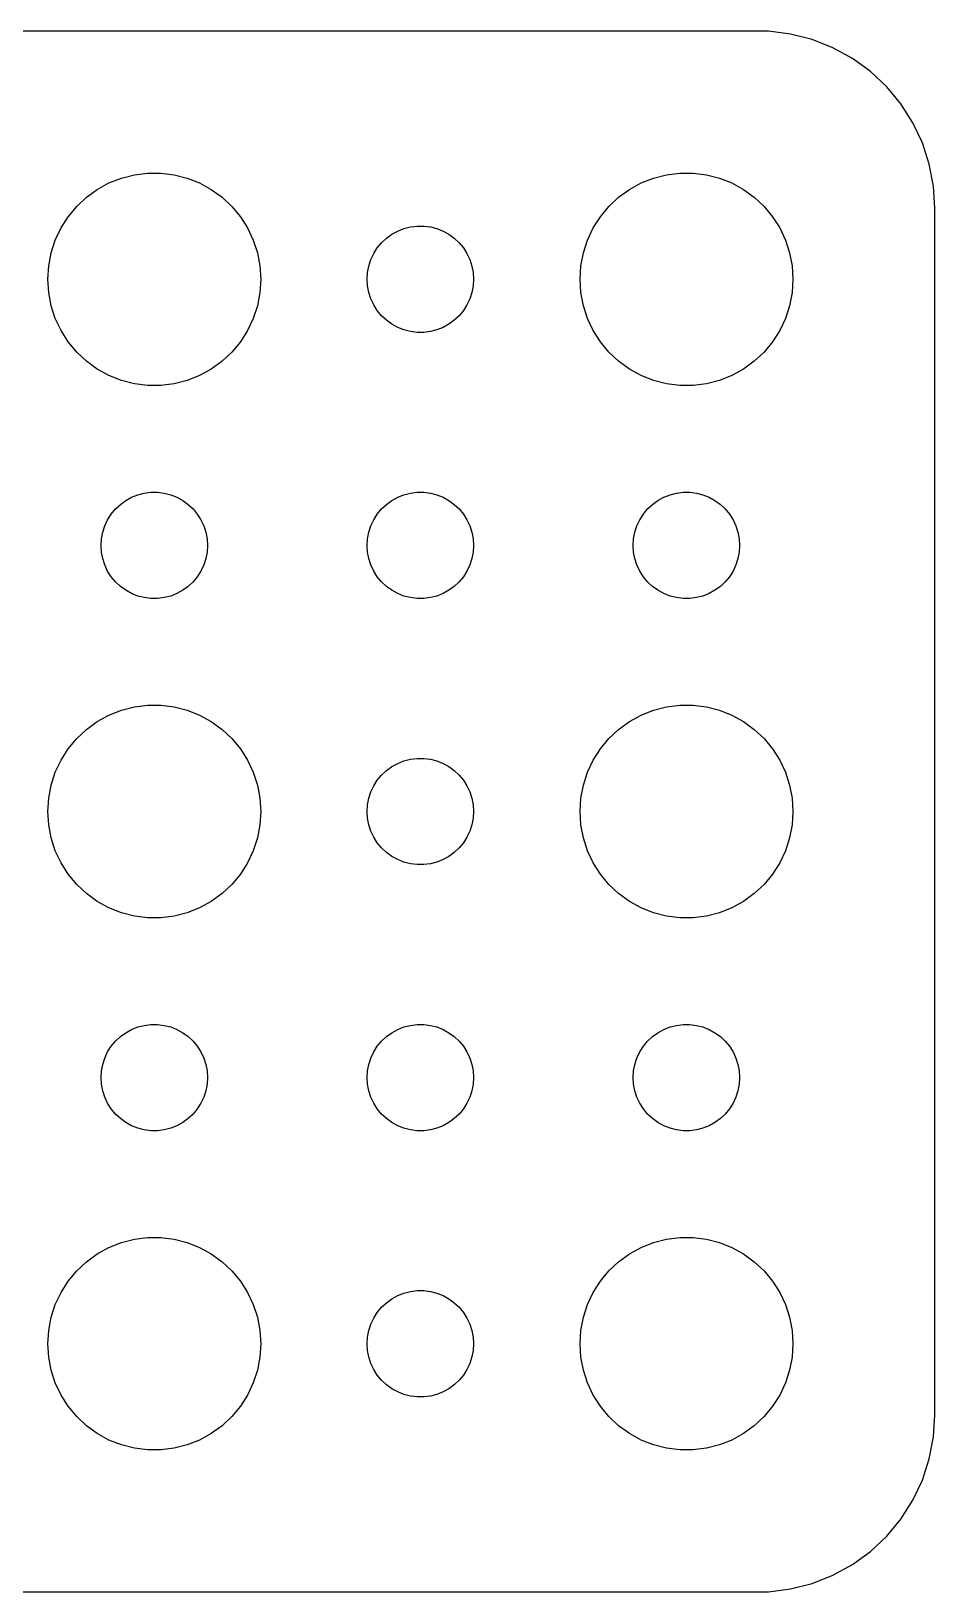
# Model space of a CAD drawing. Header units: metres. Extents: x -44 to 44, y 248 to 508.
# Drawn here: x 19.03 to 44.5, y 356.01 to 399.99 of the extents above; entities that cross this region are included whole.
import ezdxf

# ---------------------------------------------------------------- set-up
doc = ezdxf.new("R2010")
doc.units = ezdxf.units.M

msp = doc.modelspace()

# ---------------------------------------------------------------- linework, layer by layer
for p, q in [((39.8139, 399.99), (-39.8139, 399.99)), ((40.4369, 399.911), (39.8139, 399.99)), ((41.0451, 399.755), (40.4369, 399.911)), ((41.6289, 399.524), (41.0451, 399.755)), ((42.1791, 399.222), (41.6289, 399.524)), ((42.6871, 398.853), (42.1791, 399.222)), ((43.1448, 398.423), (42.6871, 398.853)), ((43.5451, 397.939), (43.1448, 398.423)), ((43.8815, 397.409), (43.5451, 397.939)), ((44.1489, 396.841), (43.8815, 397.409)), ((44.3429, 396.243), (44.1489, 396.841)), ((21.2227, 395.714), (21.5729, 395.853)), ((21.5729, 395.853), (21.9379, 395.947)), ((21.9379, 395.947), (22.3116, 395.994)), ((22.3116, 395.994), (22.6884, 395.994)), ((22.6884, 395.994), (23.0621, 395.947)), ((23.0621, 395.947), (23.427, 395.853)), ((23.427, 395.853), (23.7773, 395.714)), ((36.2227, 395.714), (36.5729, 395.853)), ((36.5729, 395.853), (36.9379, 395.947)), ((36.9379, 395.947), (37.3116, 395.994)), ((37.3116, 395.994), (37.6884, 395.994)), ((37.6884, 395.994), (38.0621, 395.947)), ((38.0621, 395.947), (38.427, 395.853)), ((38.427, 395.853), (38.7773, 395.714)), ((44.4606, 395.627), (44.3429, 396.243)), ((20.5877, 395.312), (20.8925, 395.533)), ((20.8925, 395.533), (21.2227, 395.714)), ((23.7773, 395.714), (24.1075, 395.533)), ((24.1075, 395.533), (24.4123, 395.312)), ((35.5877, 395.312), (35.8925, 395.533)), ((35.8925, 395.533), (36.2227, 395.714)), ((38.7773, 395.714), (39.1075, 395.533)), ((39.1075, 395.533), (39.4123, 395.312)), ((44.5, 395), (44.4606, 395.627)), ((20.0729, 394.763), (20.3131, 395.054)), ((20.3131, 395.054), (20.5877, 395.312)), ((24.4123, 395.312), (24.6869, 395.054)), ((24.6869, 395.054), (24.927, 394.763)), ((35.0729, 394.763), (35.3131, 395.054)), ((35.3131, 395.054), (35.5877, 395.312)), ((39.4123, 395.312), (39.6869, 395.054)), ((39.6869, 395.054), (39.927, 394.763)), ((44.5, 361), (44.5, 395)), ((19.8711, 394.445), (20.0729, 394.763)), ((24.927, 394.763), (25.1289, 394.445)), ((34.8711, 394.445), (35.0729, 394.763)), ((39.927, 394.763), (40.1289, 394.445)), ((19.5942, 393.746), (19.7107, 394.104)), ((19.7107, 394.104), (19.8711, 394.445)), ((25.1289, 394.445), (25.2893, 394.104)), ((25.2893, 394.104), (25.4057, 393.746)), ((28.9065, 394.027), (29.0439, 394.156)), ((29.0439, 394.156), (29.1963, 394.266)), ((29.1963, 394.266), (29.3613, 394.357)), ((29.3613, 394.357), (29.5365, 394.427)), ((29.5365, 394.427), (29.7189, 394.473)), ((29.7189, 394.473), (29.9058, 394.497)), ((29.9058, 394.497), (30.0942, 394.497)), ((30.0942, 394.497), (30.2811, 394.473)), ((30.2811, 394.473), (30.4635, 394.427)), ((30.4635, 394.427), (30.6387, 394.357)), ((30.6387, 394.357), (30.8037, 394.266)), ((30.8037, 394.266), (30.9561, 394.156)), ((30.9561, 394.156), (31.0934, 394.027)), ((34.5942, 393.746), (34.7107, 394.104)), ((34.7107, 394.104), (34.8711, 394.445)), ((40.1289, 394.445), (40.2893, 394.104)), ((40.2893, 394.104), (40.4057, 393.746)), ((19.5237, 393.376), (19.5942, 393.746)), ((25.4057, 393.746), (25.4763, 393.376)), ((28.6053, 393.552), (28.6855, 393.723)), ((28.6855, 393.723), (28.7865, 393.882)), ((28.7865, 393.882), (28.9065, 394.027)), ((31.0934, 394.027), (31.2135, 393.882)), ((31.2135, 393.882), (31.3145, 393.723)), ((31.3145, 393.723), (31.3947, 393.552)), ((34.5237, 393.376), (34.5942, 393.746)), ((40.4057, 393.746), (40.4763, 393.376)), ((19.5, 393), (19.5237, 393.376)), ((25.4763, 393.376), (25.5, 393)), ((28.5, 393), (28.5118, 393.188)), ((28.5118, 393.188), (28.5471, 393.373)), ((28.5471, 393.373), (28.6053, 393.552)), ((31.3947, 393.552), (31.4529, 393.373)), ((31.4529, 393.373), (31.4882, 393.188)), ((31.4882, 393.188), (31.5, 393)), ((34.5, 393), (34.5237, 393.376)), ((40.4763, 393.376), (40.5, 393)), ((19.5237, 392.624), (19.5, 393)), ((25.5, 393), (25.4763, 392.624)), ((28.5118, 392.812), (28.5, 393)), ((28.5471, 392.627), (28.5118, 392.812)), ((31.4882, 392.812), (31.4529, 392.627)), ((31.5, 393), (31.4882, 392.812)), ((34.5237, 392.624), (34.5, 393)), ((40.5, 393), (40.4763, 392.624)), ((19.5942, 392.254), (19.5237, 392.624)), ((25.4763, 392.624), (25.4057, 392.254)), ((28.6053, 392.448), (28.5471, 392.627)), ((28.6855, 392.277), (28.6053, 392.448)), ((31.3947, 392.448), (31.3145, 392.277)), ((31.4529, 392.627), (31.3947, 392.448)), ((34.5942, 392.254), (34.5237, 392.624)), ((40.4763, 392.624), (40.4057, 392.254)), ((19.7107, 391.896), (19.5942, 392.254)), ((19.8711, 391.555), (19.7107, 391.896)), ((25.2893, 391.896), (25.1289, 391.555)), ((25.4057, 392.254), (25.2893, 391.896)), ((28.7865, 392.118), (28.6855, 392.277)), ((28.9065, 391.973), (28.7865, 392.118)), ((29.0439, 391.844), (28.9065, 391.973)), ((31.0934, 391.973), (30.9561, 391.844)), ((31.2135, 392.118), (31.0934, 391.973)), ((31.3145, 392.277), (31.2135, 392.118)), ((34.7107, 391.896), (34.5942, 392.254)), ((34.8711, 391.555), (34.7107, 391.896)), ((40.2893, 391.896), (40.1289, 391.555)), ((40.4057, 392.254), (40.2893, 391.896)), ((20.0729, 391.237), (19.8711, 391.555)), ((25.1289, 391.555), (24.927, 391.237)), ((29.1963, 391.734), (29.0439, 391.844)), ((29.3613, 391.643), (29.1963, 391.734)), ((29.5365, 391.573), (29.3613, 391.643)), ((29.7189, 391.527), (29.5365, 391.573)), ((29.9058, 391.503), (29.7189, 391.527)), ((30.0942, 391.503), (29.9058, 391.503)), ((30.2811, 391.527), (30.0942, 391.503)), ((30.4635, 391.573), (30.2811, 391.527)), ((30.6387, 391.643), (30.4635, 391.573)), ((30.8037, 391.734), (30.6387, 391.643)), ((30.9561, 391.844), (30.8037, 391.734)), ((35.0729, 391.237), (34.8711, 391.555)), ((40.1289, 391.555), (39.927, 391.237)), ((20.3131, 390.946), (20.0729, 391.237)), ((24.927, 391.237), (24.6869, 390.946)), ((35.3131, 390.946), (35.0729, 391.237)), ((39.927, 391.237), (39.6869, 390.946)), ((20.5877, 390.688), (20.3131, 390.946)), ((20.8925, 390.467), (20.5877, 390.688)), ((24.4123, 390.688), (24.1075, 390.467)), ((24.6869, 390.946), (24.4123, 390.688)), ((35.5877, 390.688), (35.3131, 390.946)), ((35.8925, 390.467), (35.5877, 390.688)), ((39.4123, 390.688), (39.1075, 390.467)), ((39.6869, 390.946), (39.4123, 390.688)), ((21.2227, 390.286), (20.8925, 390.467)), ((21.5729, 390.147), (21.2227, 390.286)), ((21.9379, 390.053), (21.5729, 390.147)), ((23.427, 390.147), (23.0621, 390.053)), ((23.7773, 390.286), (23.427, 390.147)), ((24.1075, 390.467), (23.7773, 390.286)), ((36.2227, 390.286), (35.8925, 390.467)), ((36.5729, 390.147), (36.2227, 390.286)), ((36.9379, 390.053), (36.5729, 390.147)), ((38.427, 390.147), (38.0621, 390.053)), ((38.7773, 390.286), (38.427, 390.147)), ((39.1075, 390.467), (38.7773, 390.286)), ((22.3116, 390.006), (21.9379, 390.053)), ((22.6884, 390.006), (22.3116, 390.006)), ((23.0621, 390.053), (22.6884, 390.006)), ((37.3116, 390.006), (36.9379, 390.053)), ((37.6884, 390.006), (37.3116, 390.006)), ((38.0621, 390.053), (37.6884, 390.006)), ((21.4065, 386.527), (21.5439, 386.656)), ((21.5439, 386.656), (21.6963, 386.766)), ((21.6963, 386.766), (21.8613, 386.857)), ((21.8613, 386.857), (22.0365, 386.927)), ((22.0365, 386.927), (22.2189, 386.973)), ((22.2189, 386.973), (22.4058, 386.997)), ((22.4058, 386.997), (22.5942, 386.997)), ((22.5942, 386.997), (22.7811, 386.973)), ((22.7811, 386.973), (22.9635, 386.927)), ((22.9635, 386.927), (23.1387, 386.857)), ((23.1387, 386.857), (23.3037, 386.766)), ((23.3037, 386.766), (23.4561, 386.656)), ((23.4561, 386.656), (23.5934, 386.527)), ((28.9065, 386.527), (29.0439, 386.656)), ((29.0439, 386.656), (29.1963, 386.766)), ((29.1963, 386.766), (29.3613, 386.857)), ((29.3613, 386.857), (29.5365, 386.927)), ((29.5365, 386.927), (29.7189, 386.973)), ((29.7189, 386.973), (29.9058, 386.997)), ((29.9058, 386.997), (30.0942, 386.997)), ((30.0942, 386.997), (30.2811, 386.973)), ((30.2811, 386.973), (30.4635, 386.927)), ((30.4635, 386.927), (30.6387, 386.857)), ((30.6387, 386.857), (30.8037, 386.766)), ((30.8037, 386.766), (30.9561, 386.656)), ((30.9561, 386.656), (31.0934, 386.527)), ((36.4065, 386.527), (36.5439, 386.656)), ((36.5439, 386.656), (36.6963, 386.766)), ((36.6963, 386.766), (36.8613, 386.857)), ((36.8613, 386.857), (37.0365, 386.927)), ((37.0365, 386.927), (37.2189, 386.973)), ((37.2189, 386.973), (37.4058, 386.997)), ((37.4058, 386.997), (37.5942, 386.997)), ((37.5942, 386.997), (37.7811, 386.973)), ((37.7811, 386.973), (37.9635, 386.927)), ((37.9635, 386.927), (38.1387, 386.857)), ((38.1387, 386.857), (38.3037, 386.766)), ((38.3037, 386.766), (38.4561, 386.656)), ((38.4561, 386.656), (38.5934, 386.527)), ((21.1053, 386.052), (21.1855, 386.223)), ((21.1855, 386.223), (21.2865, 386.382)), ((21.2865, 386.382), (21.4065, 386.527)), ((23.5934, 386.527), (23.7135, 386.382)), ((23.7135, 386.382), (23.8145, 386.223)), ((23.8145, 386.223), (23.8947, 386.052)), ((28.6053, 386.052), (28.6855, 386.223)), ((28.6855, 386.223), (28.7865, 386.382)), ((28.7865, 386.382), (28.9065, 386.527)), ((31.0934, 386.527), (31.2135, 386.382)), ((31.2135, 386.382), (31.3145, 386.223)), ((31.3145, 386.223), (31.3947, 386.052)), ((36.1053, 386.052), (36.1855, 386.223)), ((36.1855, 386.223), (36.2865, 386.382)), ((36.2865, 386.382), (36.4065, 386.527)), ((38.5934, 386.527), (38.7135, 386.382)), ((38.7135, 386.382), (38.8145, 386.223)), ((38.8145, 386.223), (38.8947, 386.052)), ((21.0118, 385.688), (21.0471, 385.873)), ((21.0471, 385.873), (21.1053, 386.052)), ((23.8947, 386.052), (23.9529, 385.873)), ((23.9529, 385.873), (23.9882, 385.688)), ((28.5118, 385.688), (28.5471, 385.873)), ((28.5471, 385.873), (28.6053, 386.052)), ((31.3947, 386.052), (31.4529, 385.873)), ((31.4529, 385.873), (31.4882, 385.688)), ((36.0118, 385.688), (36.0471, 385.873)), ((36.0471, 385.873), (36.1053, 386.052)), ((38.8947, 386.052), (38.9529, 385.873)), ((38.9529, 385.873), (38.9882, 385.688)), ((21, 385.5), (21.0118, 385.688)), ((21.0118, 385.312), (21, 385.5)), ((21.0471, 385.127), (21.0118, 385.312)), ((23.9882, 385.312), (23.9529, 385.127)), ((23.9882, 385.688), (24, 385.5)), ((24, 385.5), (23.9882, 385.312)), ((28.5, 385.5), (28.5118, 385.688)), ((28.5118, 385.312), (28.5, 385.5)), ((28.5471, 385.127), (28.5118, 385.312)), ((31.4882, 385.312), (31.4529, 385.127)), ((31.4882, 385.688), (31.5, 385.5)), ((31.5, 385.5), (31.4882, 385.312)), ((36, 385.5), (36.0118, 385.688)), ((36.0118, 385.312), (36, 385.5)), ((36.0471, 385.127), (36.0118, 385.312)), ((38.9882, 385.312), (38.9529, 385.127)), ((38.9882, 385.688), (39, 385.5)), ((39, 385.5), (38.9882, 385.312)), ((21.1053, 384.948), (21.0471, 385.127)), ((21.1855, 384.777), (21.1053, 384.948)), ((23.8947, 384.948), (23.8145, 384.777)), ((23.9529, 385.127), (23.8947, 384.948)), ((28.6053, 384.948), (28.5471, 385.127)), ((28.6855, 384.777), (28.6053, 384.948)), ((31.3947, 384.948), (31.3145, 384.777)), ((31.4529, 385.127), (31.3947, 384.948)), ((36.1053, 384.948), (36.0471, 385.127)), ((36.1855, 384.777), (36.1053, 384.948)), ((38.8947, 384.948), (38.8145, 384.777)), ((38.9529, 385.127), (38.8947, 384.948)), ((21.2865, 384.618), (21.1855, 384.777)), ((21.4065, 384.473), (21.2865, 384.618)), ((21.5439, 384.344), (21.4065, 384.473)), ((23.5934, 384.473), (23.4561, 384.344)), ((23.7135, 384.618), (23.5934, 384.473)), ((23.8145, 384.777), (23.7135, 384.618)), ((28.7865, 384.618), (28.6855, 384.777)), ((28.9065, 384.473), (28.7865, 384.618)), ((29.0439, 384.344), (28.9065, 384.473)), ((31.0934, 384.473), (30.9561, 384.344)), ((31.2135, 384.618), (31.0934, 384.473)), ((31.3145, 384.777), (31.2135, 384.618)), ((36.2865, 384.618), (36.1855, 384.777)), ((36.4065, 384.473), (36.2865, 384.618)), ((36.5439, 384.344), (36.4065, 384.473)), ((38.5934, 384.473), (38.4561, 384.344)), ((38.7135, 384.618), (38.5934, 384.473)), ((38.8145, 384.777), (38.7135, 384.618)), ((21.6963, 384.234), (21.5439, 384.344)), ((21.8613, 384.143), (21.6963, 384.234)), ((22.0365, 384.073), (21.8613, 384.143)), ((22.2189, 384.027), (22.0365, 384.073)), ((22.4058, 384.003), (22.2189, 384.027)), ((22.5942, 384.003), (22.4058, 384.003)), ((22.7811, 384.027), (22.5942, 384.003)), ((22.9635, 384.073), (22.7811, 384.027)), ((23.1387, 384.143), (22.9635, 384.073)), ((23.3037, 384.234), (23.1387, 384.143)), ((23.4561, 384.344), (23.3037, 384.234)), ((29.1963, 384.234), (29.0439, 384.344)), ((29.3613, 384.143), (29.1963, 384.234)), ((29.5365, 384.073), (29.3613, 384.143)), ((29.7189, 384.027), (29.5365, 384.073)), ((29.9058, 384.003), (29.7189, 384.027)), ((30.0942, 384.003), (29.9058, 384.003)), ((30.2811, 384.027), (30.0942, 384.003)), ((30.4635, 384.073), (30.2811, 384.027)), ((30.6387, 384.143), (30.4635, 384.073)), ((30.8037, 384.234), (30.6387, 384.143)), ((30.9561, 384.344), (30.8037, 384.234)), ((36.6963, 384.234), (36.5439, 384.344)), ((36.8613, 384.143), (36.6963, 384.234)), ((37.0365, 384.073), (36.8613, 384.143)), ((37.2189, 384.027), (37.0365, 384.073)), ((37.4058, 384.003), (37.2189, 384.027)), ((37.5942, 384.003), (37.4058, 384.003)), ((37.7811, 384.027), (37.5942, 384.003)), ((37.9635, 384.073), (37.7811, 384.027)), ((38.1387, 384.143), (37.9635, 384.073)), ((38.3037, 384.234), (38.1387, 384.143)), ((38.4561, 384.344), (38.3037, 384.234)), ((21.5729, 380.853), (21.9379, 380.947)), ((21.9379, 380.947), (22.3116, 380.994)), ((22.3116, 380.994), (22.6884, 380.994)), ((22.6884, 380.994), (23.0621, 380.947)), ((23.0621, 380.947), (23.427, 380.853)), ((36.5729, 380.853), (36.9379, 380.947)), ((36.9379, 380.947), (37.3116, 380.994)), ((37.3116, 380.994), (37.6884, 380.994)), ((37.6884, 380.994), (38.0621, 380.947)), ((38.0621, 380.947), (38.427, 380.853)), ((20.5877, 380.312), (20.8925, 380.533)), ((20.8925, 380.533), (21.2227, 380.714)), ((21.2227, 380.714), (21.5729, 380.853)), ((23.427, 380.853), (23.7773, 380.714)), ((23.7773, 380.714), (24.1075, 380.533)), ((24.1075, 380.533), (24.4123, 380.312)), ((35.5877, 380.312), (35.8925, 380.533)), ((35.8925, 380.533), (36.2227, 380.714)), ((36.2227, 380.714), (36.5729, 380.853)), ((38.427, 380.853), (38.7773, 380.714)), ((38.7773, 380.714), (39.1075, 380.533)), ((39.1075, 380.533), (39.4123, 380.312)), ((20.0729, 379.763), (20.3131, 380.054)), ((20.3131, 380.054), (20.5877, 380.312)), ((24.4123, 380.312), (24.6869, 380.054)), ((24.6869, 380.054), (24.927, 379.763)), ((35.0729, 379.763), (35.3131, 380.054)), ((35.3131, 380.054), (35.5877, 380.312)), ((39.4123, 380.312), (39.6869, 380.054)), ((39.6869, 380.054), (39.927, 379.763)), ((19.8711, 379.445), (20.0729, 379.763)), ((24.927, 379.763), (25.1289, 379.445)), ((34.8711, 379.445), (35.0729, 379.763)), ((39.927, 379.763), (40.1289, 379.445)), ((19.7107, 379.104), (19.8711, 379.445)), ((25.1289, 379.445), (25.2893, 379.104)), ((28.9065, 379.027), (29.0439, 379.156)), ((29.0439, 379.156), (29.1963, 379.266)), ((29.1963, 379.266), (29.3613, 379.357)), ((29.3613, 379.357), (29.5365, 379.427)), ((29.5365, 379.427), (29.7189, 379.473)), ((29.7189, 379.473), (29.9058, 379.497)), ((29.9058, 379.497), (30.0942, 379.497)), ((30.0942, 379.497), (30.2811, 379.473)), ((30.2811, 379.473), (30.4635, 379.427)), ((30.4635, 379.427), (30.6387, 379.357)), ((30.6387, 379.357), (30.8037, 379.266)), ((30.8037, 379.266), (30.9561, 379.156)), ((30.9561, 379.156), (31.0934, 379.027)), ((34.7107, 379.104), (34.8711, 379.445)), ((40.1289, 379.445), (40.2893, 379.104)), ((19.5237, 378.376), (19.5942, 378.746)), ((19.5942, 378.746), (19.7107, 379.104)), ((25.2893, 379.104), (25.4057, 378.746)), ((25.4057, 378.746), (25.4763, 378.376)), ((28.6053, 378.552), (28.6855, 378.723)), ((28.6855, 378.723), (28.7865, 378.882)), ((28.7865, 378.882), (28.9065, 379.027)), ((31.0934, 379.027), (31.2135, 378.882)), ((31.2135, 378.882), (31.3145, 378.723)), ((31.3145, 378.723), (31.3947, 378.552)), ((34.5237, 378.376), (34.5942, 378.746)), ((34.5942, 378.746), (34.7107, 379.104)), ((40.2893, 379.104), (40.4057, 378.746)), ((40.4057, 378.746), (40.4763, 378.376)), ((19.5, 378), (19.5237, 378.376)), ((25.4763, 378.376), (25.5, 378)), ((28.5118, 378.188), (28.5471, 378.373)), ((28.5471, 378.373), (28.6053, 378.552)), ((31.3947, 378.552), (31.4529, 378.373)), ((31.4529, 378.373), (31.4882, 378.188)), ((34.5, 378), (34.5237, 378.376)), ((40.4763, 378.376), (40.5, 378)), ((19.5237, 377.624), (19.5, 378)), ((25.5, 378), (25.4763, 377.624)), ((28.5, 378), (28.5118, 378.188)), ((28.5118, 377.812), (28.5, 378)), ((28.5471, 377.627), (28.5118, 377.812)), ((31.4882, 377.812), (31.4529, 377.627)), ((31.4882, 378.188), (31.5, 378)), ((31.5, 378), (31.4882, 377.812)), ((34.5237, 377.624), (34.5, 378)), ((40.5, 378), (40.4763, 377.624)), ((19.5942, 377.254), (19.5237, 377.624)), ((25.4763, 377.624), (25.4057, 377.254)), ((28.6053, 377.448), (28.5471, 377.627)), ((28.6855, 377.277), (28.6053, 377.448)), ((31.3947, 377.448), (31.3145, 377.277)), ((31.4529, 377.627), (31.3947, 377.448)), ((34.5942, 377.254), (34.5237, 377.624)), ((40.4763, 377.624), (40.4057, 377.254)), ((19.7107, 376.896), (19.5942, 377.254)), ((25.4057, 377.254), (25.2893, 376.896)), ((28.7865, 377.118), (28.6855, 377.277)), ((28.9065, 376.973), (28.7865, 377.118)), ((29.0439, 376.844), (28.9065, 376.973)), ((31.0934, 376.973), (30.9561, 376.844)), ((31.2135, 377.118), (31.0934, 376.973)), ((31.3145, 377.277), (31.2135, 377.118)), ((34.7107, 376.896), (34.5942, 377.254)), ((40.4057, 377.254), (40.2893, 376.896)), ((19.8711, 376.555), (19.7107, 376.896)), ((20.0729, 376.237), (19.8711, 376.555)), ((25.1289, 376.555), (24.927, 376.237)), ((25.2893, 376.896), (25.1289, 376.555)), ((29.1963, 376.734), (29.0439, 376.844)), ((29.3613, 376.643), (29.1963, 376.734)), ((29.5365, 376.573), (29.3613, 376.643)), ((29.7189, 376.527), (29.5365, 376.573)), ((29.9058, 376.503), (29.7189, 376.527)), ((30.0942, 376.503), (29.9058, 376.503)), ((30.2811, 376.527), (30.0942, 376.503)), ((30.4635, 376.573), (30.2811, 376.527)), ((30.6387, 376.643), (30.4635, 376.573)), ((30.8037, 376.734), (30.6387, 376.643)), ((30.9561, 376.844), (30.8037, 376.734)), ((34.8711, 376.555), (34.7107, 376.896)), ((35.0729, 376.237), (34.8711, 376.555)), ((40.1289, 376.555), (39.927, 376.237)), ((40.2893, 376.896), (40.1289, 376.555)), ((20.3131, 375.946), (20.0729, 376.237)), ((24.927, 376.237), (24.6869, 375.946)), ((35.3131, 375.946), (35.0729, 376.237)), ((39.927, 376.237), (39.6869, 375.946)), ((20.5877, 375.688), (20.3131, 375.946)), ((20.8925, 375.467), (20.5877, 375.688)), ((24.4123, 375.688), (24.1075, 375.467)), ((24.6869, 375.946), (24.4123, 375.688)), ((35.5877, 375.688), (35.3131, 375.946)), ((35.8925, 375.467), (35.5877, 375.688)), ((39.4123, 375.688), (39.1075, 375.467)), ((39.6869, 375.946), (39.4123, 375.688)), ((21.2227, 375.286), (20.8925, 375.467)), ((21.5729, 375.147), (21.2227, 375.286)), ((23.7773, 375.286), (23.427, 375.147)), ((24.1075, 375.467), (23.7773, 375.286)), ((36.2227, 375.286), (35.8925, 375.467)), ((36.5729, 375.147), (36.2227, 375.286)), ((38.7773, 375.286), (38.427, 375.147)), ((39.1075, 375.467), (38.7773, 375.286)), ((21.9379, 375.053), (21.5729, 375.147)), ((22.3116, 375.006), (21.9379, 375.053)), ((22.6884, 375.006), (22.3116, 375.006)), ((23.0621, 375.053), (22.6884, 375.006)), ((23.427, 375.147), (23.0621, 375.053)), ((36.9379, 375.053), (36.5729, 375.147)), ((37.3116, 375.006), (36.9379, 375.053)), ((37.6884, 375.006), (37.3116, 375.006)), ((38.0621, 375.053), (37.6884, 375.006)), ((38.427, 375.147), (38.0621, 375.053)), ((21.4065, 371.527), (21.5439, 371.656)), ((21.5439, 371.656), (21.6963, 371.766)), ((21.6963, 371.766), (21.8613, 371.857)), ((21.8613, 371.857), (22.0365, 371.927)), ((22.0365, 371.927), (22.2189, 371.973)), ((22.2189, 371.973), (22.4058, 371.997)), ((22.4058, 371.997), (22.5942, 371.997)), ((22.5942, 371.997), (22.7811, 371.973)), ((22.7811, 371.973), (22.9635, 371.927)), ((22.9635, 371.927), (23.1387, 371.857)), ((23.1387, 371.857), (23.3037, 371.766)), ((23.3037, 371.766), (23.4561, 371.656)), ((23.4561, 371.656), (23.5934, 371.527)), ((28.9065, 371.527), (29.0439, 371.656)), ((29.0439, 371.656), (29.1963, 371.766)), ((29.1963, 371.766), (29.3613, 371.857)), ((29.3613, 371.857), (29.5365, 371.927)), ((29.5365, 371.927), (29.7189, 371.973)), ((29.7189, 371.973), (29.9058, 371.997)), ((29.9058, 371.997), (30.0942, 371.997)), ((30.0942, 371.997), (30.2811, 371.973)), ((30.2811, 371.973), (30.4635, 371.927)), ((30.4635, 371.927), (30.6387, 371.857)), ((30.6387, 371.857), (30.8037, 371.766)), ((30.8037, 371.766), (30.9561, 371.656)), ((30.9561, 371.656), (31.0934, 371.527)), ((36.4065, 371.527), (36.5439, 371.656)), ((36.5439, 371.656), (36.6963, 371.766)), ((36.6963, 371.766), (36.8613, 371.857)), ((36.8613, 371.857), (37.0365, 371.927)), ((37.0365, 371.927), (37.2189, 371.973)), ((37.2189, 371.973), (37.4058, 371.997)), ((37.4058, 371.997), (37.5942, 371.997)), ((37.5942, 371.997), (37.7811, 371.973)), ((37.7811, 371.973), (37.9635, 371.927)), ((37.9635, 371.927), (38.1387, 371.857)), ((38.1387, 371.857), (38.3037, 371.766)), ((38.3037, 371.766), (38.4561, 371.656)), ((38.4561, 371.656), (38.5934, 371.527)), ((21.1053, 371.052), (21.1855, 371.223)), ((21.1855, 371.223), (21.2865, 371.382)), ((21.2865, 371.382), (21.4065, 371.527)), ((23.5934, 371.527), (23.7135, 371.382)), ((23.7135, 371.382), (23.8145, 371.223)), ((23.8145, 371.223), (23.8947, 371.052)), ((28.6053, 371.052), (28.6855, 371.223)), ((28.6855, 371.223), (28.7865, 371.382)), ((28.7865, 371.382), (28.9065, 371.527)), ((31.0934, 371.527), (31.2135, 371.382)), ((31.2135, 371.382), (31.3145, 371.223)), ((31.3145, 371.223), (31.3947, 371.052)), ((36.1053, 371.052), (36.1855, 371.223)), ((36.1855, 371.223), (36.2865, 371.382)), ((36.2865, 371.382), (36.4065, 371.527)), ((38.5934, 371.527), (38.7135, 371.382)), ((38.7135, 371.382), (38.8145, 371.223)), ((38.8145, 371.223), (38.8947, 371.052)), ((21.0118, 370.688), (21.0471, 370.873)), ((21.0471, 370.873), (21.1053, 371.052)), ((23.8947, 371.052), (23.9529, 370.873)), ((23.9529, 370.873), (23.9882, 370.688)), ((28.5118, 370.688), (28.5471, 370.873)), ((28.5471, 370.873), (28.6053, 371.052)), ((31.3947, 371.052), (31.4529, 370.873)), ((31.4529, 370.873), (31.4882, 370.688)), ((36.0118, 370.688), (36.0471, 370.873)), ((36.0471, 370.873), (36.1053, 371.052)), ((38.8947, 371.052), (38.9529, 370.873)), ((38.9529, 370.873), (38.9882, 370.688)), ((21, 370.5), (21.0118, 370.688)), ((21.0118, 370.312), (21, 370.5)), ((21.0471, 370.127), (21.0118, 370.312)), ((23.9882, 370.312), (23.9529, 370.127)), ((23.9882, 370.688), (24, 370.5)), ((24, 370.5), (23.9882, 370.312)), ((28.5, 370.5), (28.5118, 370.688)), ((28.5118, 370.312), (28.5, 370.5)), ((28.5471, 370.127), (28.5118, 370.312)), ((31.4882, 370.312), (31.4529, 370.127)), ((31.4882, 370.688), (31.5, 370.5)), ((31.5, 370.5), (31.4882, 370.312)), ((36, 370.5), (36.0118, 370.688)), ((36.0118, 370.312), (36, 370.5)), ((36.0471, 370.127), (36.0118, 370.312)), ((38.9882, 370.312), (38.9529, 370.127)), ((38.9882, 370.688), (39, 370.5)), ((39, 370.5), (38.9882, 370.312)), ((21.1053, 369.948), (21.0471, 370.127)), ((21.1855, 369.777), (21.1053, 369.948)), ((23.8947, 369.948), (23.8145, 369.777)), ((23.9529, 370.127), (23.8947, 369.948)), ((28.6053, 369.948), (28.5471, 370.127)), ((28.6855, 369.777), (28.6053, 369.948)), ((31.3947, 369.948), (31.3145, 369.777)), ((31.4529, 370.127), (31.3947, 369.948)), ((36.1053, 369.948), (36.0471, 370.127)), ((36.1855, 369.777), (36.1053, 369.948)), ((38.8947, 369.948), (38.8145, 369.777)), ((38.9529, 370.127), (38.8947, 369.948)), ((21.2865, 369.618), (21.1855, 369.777)), ((21.4065, 369.473), (21.2865, 369.618)), ((21.5439, 369.344), (21.4065, 369.473)), ((23.5934, 369.473), (23.4561, 369.344)), ((23.7135, 369.618), (23.5934, 369.473)), ((23.8145, 369.777), (23.7135, 369.618)), ((28.7865, 369.618), (28.6855, 369.777)), ((28.9065, 369.473), (28.7865, 369.618)), ((29.0439, 369.344), (28.9065, 369.473)), ((31.0934, 369.473), (30.9561, 369.344)), ((31.2135, 369.618), (31.0934, 369.473)), ((31.3145, 369.777), (31.2135, 369.618)), ((36.2865, 369.618), (36.1855, 369.777)), ((36.4065, 369.473), (36.2865, 369.618)), ((36.5439, 369.344), (36.4065, 369.473)), ((38.5934, 369.473), (38.4561, 369.344)), ((38.7135, 369.618), (38.5934, 369.473)), ((38.8145, 369.777), (38.7135, 369.618)), ((21.6963, 369.234), (21.5439, 369.344)), ((21.8613, 369.143), (21.6963, 369.234)), ((22.0365, 369.073), (21.8613, 369.143)), ((22.2189, 369.027), (22.0365, 369.073)), ((22.4058, 369.003), (22.2189, 369.027)), ((22.5942, 369.003), (22.4058, 369.003)), ((22.7811, 369.027), (22.5942, 369.003)), ((22.9635, 369.073), (22.7811, 369.027)), ((23.1387, 369.143), (22.9635, 369.073)), ((23.3037, 369.234), (23.1387, 369.143)), ((23.4561, 369.344), (23.3037, 369.234)), ((29.1963, 369.234), (29.0439, 369.344)), ((29.3613, 369.143), (29.1963, 369.234)), ((29.5365, 369.073), (29.3613, 369.143)), ((29.7189, 369.027), (29.5365, 369.073)), ((29.9058, 369.003), (29.7189, 369.027)), ((30.0942, 369.003), (29.9058, 369.003)), ((30.2811, 369.027), (30.0942, 369.003)), ((30.4635, 369.073), (30.2811, 369.027)), ((30.6387, 369.143), (30.4635, 369.073)), ((30.8037, 369.234), (30.6387, 369.143)), ((30.9561, 369.344), (30.8037, 369.234)), ((36.6963, 369.234), (36.5439, 369.344)), ((36.8613, 369.143), (36.6963, 369.234)), ((37.0365, 369.073), (36.8613, 369.143)), ((37.2189, 369.027), (37.0365, 369.073)), ((37.4058, 369.003), (37.2189, 369.027)), ((37.5942, 369.003), (37.4058, 369.003)), ((37.7811, 369.027), (37.5942, 369.003)), ((37.9635, 369.073), (37.7811, 369.027)), ((38.1387, 369.143), (37.9635, 369.073)), ((38.3037, 369.234), (38.1387, 369.143)), ((38.4561, 369.344), (38.3037, 369.234)), ((21.5729, 365.853), (21.9379, 365.947)), ((21.9379, 365.947), (22.3116, 365.994)), ((22.3116, 365.994), (22.6884, 365.994)), ((22.6884, 365.994), (23.0621, 365.947)), ((23.0621, 365.947), (23.427, 365.853)), ((36.5729, 365.853), (36.9379, 365.947)), ((36.9379, 365.947), (37.3116, 365.994)), ((37.3116, 365.994), (37.6884, 365.994)), ((37.6884, 365.994), (38.0621, 365.947)), ((38.0621, 365.947), (38.427, 365.853)), ((20.5877, 365.312), (20.8925, 365.533)), ((20.8925, 365.533), (21.2227, 365.714)), ((21.2227, 365.714), (21.5729, 365.853)), ((23.427, 365.853), (23.7773, 365.714)), ((23.7773, 365.714), (24.1075, 365.533)), ((24.1075, 365.533), (24.4123, 365.312)), ((35.5877, 365.312), (35.8925, 365.533)), ((35.8925, 365.533), (36.2227, 365.714)), ((36.2227, 365.714), (36.5729, 365.853)), ((38.427, 365.853), (38.7773, 365.714)), ((38.7773, 365.714), (39.1075, 365.533)), ((39.1075, 365.533), (39.4123, 365.312)), ((20.0729, 364.763), (20.3131, 365.054)), ((20.3131, 365.054), (20.5877, 365.312)), ((24.4123, 365.312), (24.6869, 365.054)), ((24.6869, 365.054), (24.927, 364.763)), ((35.0729, 364.763), (35.3131, 365.054)), ((35.3131, 365.054), (35.5877, 365.312)), ((39.4123, 365.312), (39.6869, 365.054)), ((39.6869, 365.054), (39.927, 364.763)), ((19.8711, 364.445), (20.0729, 364.763)), ((24.927, 364.763), (25.1289, 364.445)), ((34.8711, 364.445), (35.0729, 364.763)), ((39.927, 364.763), (40.1289, 364.445)), ((19.7107, 364.104), (19.8711, 364.445)), ((25.1289, 364.445), (25.2893, 364.104)), ((28.9065, 364.027), (29.0439, 364.156)), ((29.0439, 364.156), (29.1963, 364.266)), ((29.1963, 364.266), (29.3613, 364.357)), ((29.3613, 364.357), (29.5365, 364.427)), ((29.5365, 364.427), (29.7189, 364.473)), ((29.7189, 364.473), (29.9058, 364.497)), ((29.9058, 364.497), (30.0942, 364.497)), ((30.0942, 364.497), (30.2811, 364.473)), ((30.2811, 364.473), (30.4635, 364.427)), ((30.4635, 364.427), (30.6387, 364.357)), ((30.6387, 364.357), (30.8037, 364.266)), ((30.8037, 364.266), (30.9561, 364.156)), ((30.9561, 364.156), (31.0934, 364.027)), ((34.7107, 364.104), (34.8711, 364.445)), ((40.1289, 364.445), (40.2893, 364.104)), ((19.5237, 363.376), (19.5942, 363.746)), ((19.5942, 363.746), (19.7107, 364.104)), ((25.2893, 364.104), (25.4057, 363.746)), ((25.4057, 363.746), (25.4763, 363.376)), ((28.6053, 363.552), (28.6855, 363.723)), ((28.6855, 363.723), (28.7865, 363.882)), ((28.7865, 363.882), (28.9065, 364.027)), ((31.0934, 364.027), (31.2135, 363.882)), ((31.2135, 363.882), (31.3145, 363.723)), ((31.3145, 363.723), (31.3947, 363.552)), ((34.5237, 363.376), (34.5942, 363.746)), ((34.5942, 363.746), (34.7107, 364.104)), ((40.2893, 364.104), (40.4057, 363.746)), ((40.4057, 363.746), (40.4763, 363.376)), ((19.5, 363), (19.5237, 363.376)), ((25.4763, 363.376), (25.5, 363)), ((28.5118, 363.188), (28.5471, 363.373)), ((28.5471, 363.373), (28.6053, 363.552)), ((31.3947, 363.552), (31.4529, 363.373)), ((31.4529, 363.373), (31.4882, 363.188)), ((34.5, 363), (34.5237, 363.376)), ((40.4763, 363.376), (40.5, 363)), ((19.5237, 362.624), (19.5, 363)), ((25.5, 363), (25.4763, 362.624)), ((28.5, 363), (28.5118, 363.188)), ((28.5118, 362.812), (28.5, 363)), ((31.4882, 363.188), (31.5, 363)), ((31.5, 363), (31.4882, 362.812)), ((34.5237, 362.624), (34.5, 363)), ((40.5, 363), (40.4763, 362.624)), ((19.5942, 362.254), (19.5237, 362.624)), ((25.4763, 362.624), (25.4057, 362.254)), ((28.5471, 362.627), (28.5118, 362.812)), ((28.6053, 362.448), (28.5471, 362.627)), ((28.6855, 362.277), (28.6053, 362.448)), ((31.3947, 362.448), (31.3145, 362.277)), ((31.4529, 362.627), (31.3947, 362.448)), ((31.4882, 362.812), (31.4529, 362.627)), ((34.5942, 362.254), (34.5237, 362.624)), ((40.4763, 362.624), (40.4057, 362.254)), ((19.7107, 361.896), (19.5942, 362.254)), ((25.4057, 362.254), (25.2893, 361.896)), ((28.7865, 362.118), (28.6855, 362.277)), ((28.9065, 361.973), (28.7865, 362.118)), ((29.0439, 361.844), (28.9065, 361.973)), ((31.0934, 361.973), (30.9561, 361.844)), ((31.2135, 362.118), (31.0934, 361.973)), ((31.3145, 362.277), (31.2135, 362.118)), ((34.7107, 361.896), (34.5942, 362.254)), ((40.4057, 362.254), (40.2893, 361.896)), ((19.8711, 361.555), (19.7107, 361.896)), ((20.0729, 361.237), (19.8711, 361.555)), ((25.1289, 361.555), (24.927, 361.237)), ((25.2893, 361.896), (25.1289, 361.555)), ((29.1963, 361.734), (29.0439, 361.844)), ((29.3613, 361.643), (29.1963, 361.734)), ((29.5365, 361.573), (29.3613, 361.643)), ((29.7189, 361.527), (29.5365, 361.573)), ((29.9058, 361.503), (29.7189, 361.527)), ((30.2811, 361.527), (30.0942, 361.503)), ((30.4635, 361.573), (30.2811, 361.527)), ((30.6387, 361.643), (30.4635, 361.573)), ((30.8037, 361.734), (30.6387, 361.643)), ((30.9561, 361.844), (30.8037, 361.734)), ((34.8711, 361.555), (34.7107, 361.896)), ((35.0729, 361.237), (34.8711, 361.555)), ((40.1289, 361.555), (39.927, 361.237)), ((40.2893, 361.896), (40.1289, 361.555)), ((20.3131, 360.946), (20.0729, 361.237)), ((24.927, 361.237), (24.6869, 360.946)), ((30.0942, 361.503), (29.9058, 361.503)), ((35.3131, 360.946), (35.0729, 361.237)), ((39.927, 361.237), (39.6869, 360.946)), ((20.5877, 360.688), (20.3131, 360.946)), ((20.8925, 360.467), (20.5877, 360.688)), ((24.4123, 360.688), (24.1075, 360.467)), ((24.6869, 360.946), (24.4123, 360.688)), ((35.5877, 360.688), (35.3131, 360.946)), ((35.8925, 360.467), (35.5877, 360.688)), ((39.4123, 360.688), (39.1075, 360.467)), ((39.6869, 360.946), (39.4123, 360.688)), ((44.4606, 360.373), (44.5, 361)), ((21.2227, 360.286), (20.8925, 360.467)), ((21.5729, 360.147), (21.2227, 360.286)), ((23.7773, 360.286), (23.427, 360.147)), ((24.1075, 360.467), (23.7773, 360.286)), ((36.2227, 360.286), (35.8925, 360.467)), ((36.5729, 360.147), (36.2227, 360.286)), ((38.7773, 360.286), (38.427, 360.147)), ((39.1075, 360.467), (38.7773, 360.286)), ((44.3429, 359.757), (44.4606, 360.373)), ((21.9379, 360.053), (21.5729, 360.147)), ((22.3116, 360.006), (21.9379, 360.053)), ((22.6884, 360.006), (22.3116, 360.006)), ((23.0621, 360.053), (22.6884, 360.006)), ((23.427, 360.147), (23.0621, 360.053)), ((36.9379, 360.053), (36.5729, 360.147)), ((37.3116, 360.006), (36.9379, 360.053)), ((37.6884, 360.006), (37.3116, 360.006)), ((38.0621, 360.053), (37.6884, 360.006)), ((38.427, 360.147), (38.0621, 360.053)), ((44.1489, 359.159), (44.3429, 359.757)), ((43.8815, 358.591), (44.1489, 359.159)), ((43.5451, 358.061), (43.8815, 358.591)), ((43.1448, 357.577), (43.5451, 358.061)), ((42.6871, 357.147), (43.1448, 357.577)), ((42.1791, 356.778), (42.6871, 357.147)), ((41.6289, 356.476), (42.1791, 356.778)), ((40.4369, 356.089), (41.0451, 356.245)), ((41.0451, 356.245), (41.6289, 356.476)), ((-39.8139, 356.01), (39.8139, 356.01)), ((39.8139, 356.01), (40.4369, 356.089))]:
    msp.add_line(p, q)

doc.saveas('drawing.dxf')
